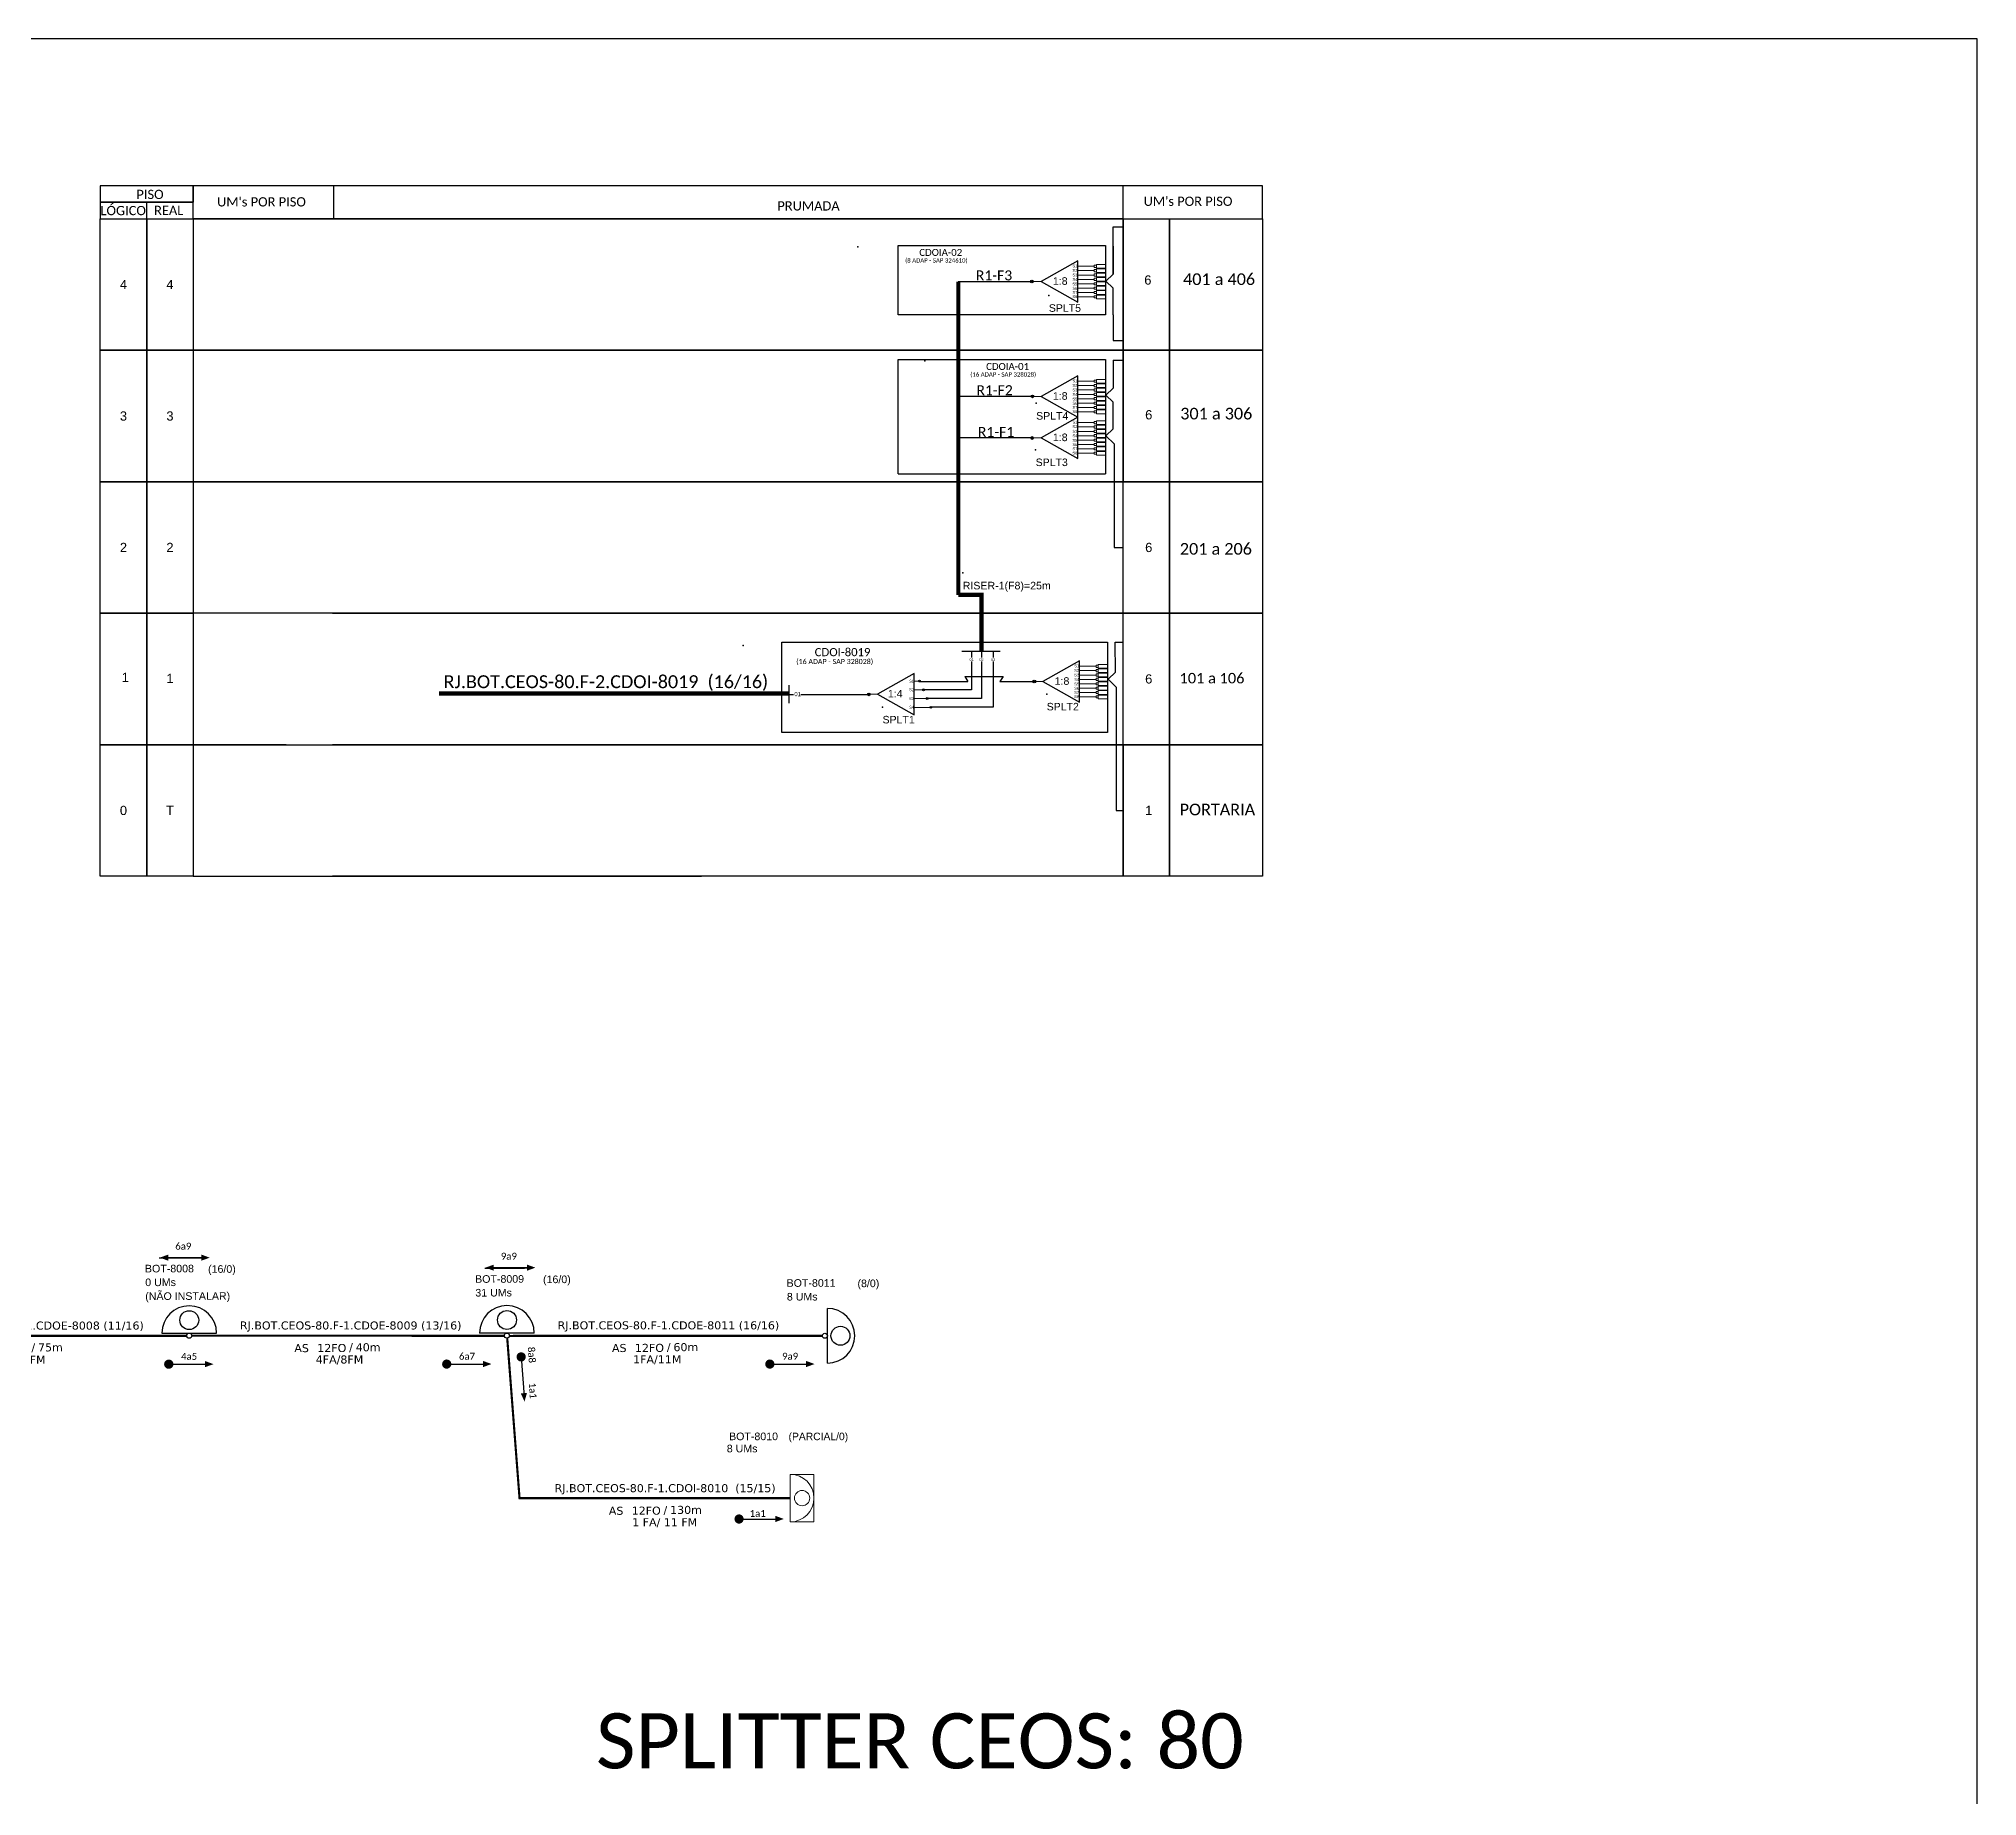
# Model space of a CAD drawing. Header units: metres. Extents: x -346 to 495, y 720 to 1314.
# Drawn here: x 161.4 to 495.2, y 1011.7 to 1314.2 of the extents above; entities that cross this region are included whole.
import ezdxf
from ezdxf.enums import TextEntityAlignment as Align

# ---------------------------------------------------------------- set-up
doc = ezdxf.new("R2010")
doc.units = ezdxf.units.M
for name, color, linetype, lineweight in [("20.0-LEGENDA DOS CDO'S", 1, 'Continuous', 0), ('20.1-CDO_INTERIOR', 1, 'Continuous', 0), ('20.2-CDO_POSTE', 1, 'Continuous', 5), ('40.1-ETIQUETAS', 1, 'Continuous', 20)]:
    doc.layers.add(name, color=color, linetype=linetype, lineweight=lineweight)
for name, color, linetype in [('CAP a instalar', 1, 'FENCELINE1'), ('CD a instalar', 1, 'Continuous'), ('SETA', 7, 'Continuous'), ('texto', 255, 'Continuous')]:
    doc.layers.add(name, color=color, linetype=linetype)
doc.styles.add('ARIAL', font='arial.ttf')
doc.styles.add('siredit', font='verdana.ttf')
doc.styles.get("Standard").update_dxf_attribs({"font": 'arial.ttf'})
doc.styles.add('WMF-Calibri0', font='calibri.ttf')
doc.linetypes.add('FENCELINE1', pattern='A,0.25,-0.1,[133,ltypeshp.shx,S=0.1,R=0,X=-0.1,Y=0],-0.1,1', length=1.45)

# ---------------------------------------------------------------- blocks, each defined once
blk = doc.blocks.new('CDOI NI')
at = {"layer": 'CAP a instalar', "color": 252, "linetype": 'Continuous'}
blk.add_lwpolyline([(34185.32, 58977.88), (34198.4, 58977.88)], dxfattribs=at)
for centre, radius in [((34191.86, 58980.99), 2.26), ((34191.86, 58977.28), 0.606)]:
    blk.add_circle(centre, radius, dxfattribs=at)
blk.add_arc((34191.86, 58977.88), 6.54, 360, 180, dxfattribs=at)
blk = doc.blocks.new('ETIQUETA_RS5F')
at = {"layer": '40.1-ETIQUETAS', "color": 0, "style": 'siredit'}
blk.add_text('/', height=1.5, dxfattribs=at).set_placement((1.58, -1.95), align=Align.MIDDLE_RIGHT)
for tag, p in [('ETIQUETA_R_PRIMARIA', (1.21, 4.1)), ('ETIQUETA_R_SECUNDARIA', (1.21, 2.1)), ('F_ATIVAS/F_MORTAS', (1.14, -4.24))]:
    blk.add_attdef(tag, text='', height=1.5, dxfattribs=at).set_placement(p, align=Align.MIDDLE_CENTER)
for tag, p in [('TIPO_CABO', (-6.58, -2.12)), ('CAP_CABO', (0.4, -2.09))]:
    blk.add_attdef(tag, text='', height=1.5, dxfattribs=at).set_placement(p, align=Align.MIDDLE_RIGHT)
blk.add_attdef('METROS', text='', height=1.5, dxfattribs=at).set_placement((2.14, -1.95), align=Align.MIDDLE_LEFT)
for tag, p in [('FUSÃO_1', (0.85, -8.39)), ('FUSÃO_2', (0.85, -10.6)), ('FUSÃO_3', (0.85, -12.93)), ('FUSÃO_4', (0.85, -15.14)), ('FUSÃO_5', (0.85, -17.16))]:
    blk.add_attdef(tag, text='', height=1.5, dxfattribs=at).set_placement(p, align=Align.CENTER)
blk = doc.blocks.new('CDOI_INT')
at = {"layer": '20.1-CDO_INTERIOR', "color": 0, "lineweight": 18}
blk.add_lwpolyline([(4.25, -4.25), (4.25, 4.25), (0, 4.25), (0, -4.25)], close=True, dxfattribs=at)
blk.add_circle((2.12, 0), 1.36, dxfattribs=at)
blk.add_arc((0, 0), 4.25, 270, 90, dxfattribs=at)
at = {"layer": "20.0-LEGENDA DOS CDO'S", "color": 0, "style": 'ARIAL'}
for tag, p in [('CDO_N', (-0.08, 10.38)), ('SPLITER_1', (21.18, 10.38)), ('SAP', (-0.08, 6.23)), ('SURVEY', (-0.08, 8.2)), ('SPLITER_2', (21.19, 8.68)), ('1:XX', (5.94, -2.22)), ('UMS', (5.94, -4.24))]:
    blk.add_attdef(tag, p, '', height=1.36, dxfattribs=at)
blk.add_attdef('FIBRAS_UTILIZADAS', text='', height=1.36, dxfattribs=at).set_placement((15.34, 10.38), align=Align.CENTER)
blk = doc.blocks.new('CDOE-TEXTO PADRÃO')
at = {"layer": "20.0-LEGENDA DOS CDO'S", "color": 0, "style": 'ARIAL'}
for tag, p in [('CDO_N', (0.49, 7.39)), ('CORDOALHA', (0.5, 4.33)), ('SAP', (0.51, 1.67)), ('SPLITER_1', (0.59, -0.91)), ('SPLITER_2', (0.6, -3.55)), ('(XX-XX_F)S', (0.54, -8.29)), ('(XX-XX_L)S', (0.55, -10.83)), ('UMS', (0.55, -13.15))]:
    blk.add_attdef(tag, p, '', height=1.7, rotation=0.118, dxfattribs=at)
blk.add_attdef('FIBRAS_UTILIZADAS', text='', height=1.7, rotation=0.118, dxfattribs=at).set_placement((19.77, 7.43), align=Align.CENTER)
blk = doc.blocks.new('SPLT_1-4_DIV_DIR')
h = blk.add_hatch(color=3)
h.dxf.hatch_style = 1
edge = h.paths.add_edge_path()
edge.add_arc((13.27, 3.47), 0.242, 0, 360)
h = blk.add_hatch(color=3)
h.dxf.hatch_style = 1
edge = h.paths.add_edge_path()
edge.add_arc((14.27, 1.17), 0.242, 0, 360)
h = blk.add_hatch(color=3)
h.dxf.hatch_style = 1
edge = h.paths.add_edge_path()
edge.add_arc((15.27, -1.14), 0.242, 0, 360)
h = blk.add_hatch(color=3)
h.dxf.hatch_style = 1
edge = h.paths.add_edge_path()
edge.add_arc((16.27, -3.45), 0.242, 0, 360)
at = {"color": 1}
blk.add_lwpolyline([(11.89, 5.45), (2.22, 0), (11.89, -5.45), (11.89, 5.45)], dxfattribs=at)
at = {"color": 1, "lineweight": 0}
blk.add_lwpolyline([(2.22, 0), (0, 0)], dxfattribs=at)
at = {"color": 7, "lineweight": 0}
for points in [[(13.27, 3.47), (11.89, 3.47)], [(11.89, 1.17), (14.27, 1.17)], [(11.89, -1.14), (15.27, -1.14)], [(11.89, -3.45), (16.27, -3.45)]]:
    blk.add_lwpolyline(points, dxfattribs=at)
at = {"color": 3}
for centre in [(13.27, 3.47), (14.27, 1.17), (15.27, -1.14), (16.27, -3.45)]:
    blk.add_circle(centre, 0.242, dxfattribs=at)
at = {"color": 1, "style": 'ARIAL'}
for s, height, p in [('1:4', 2, (4.91, -0.85)), ('S1', 0.75, (10.52, 3.07)), ('S2', 0.75, (10.52, 0.81)), ('S3', 0.75, (10.52, -1.54)), ('S4', 0.75, (10.52, -3.8))]:
    blk.add_text(s, height=height, dxfattribs=at).set_placement(p)
blk = doc.blocks.new('SPLITTER_')
blk.add_point((0, 0))
at = {"style": 'ARIAL', "flags": 4}
blk.add_attdef('SPLT', (0, -3.26), '', height=1.5, dxfattribs=at)
blk = doc.blocks.new('SPLT_1-8_SC-APC')
at = {"color": 1}
blk.add_lwpolyline([(-7.37, -2.1), (-17.04, -7.55), (-7.37, -13), (-7.37, -2.1)], dxfattribs=at)
at = {"color": 3, "lineweight": 0}
for points in [[(-2.99, -3.51), (-7.37, -3.51)], [(-7.37, -4.66), (-2.99, -4.66)], [(-2.41, -3.02), (-2.41, -4)], [(-2.41, -3.02), (0, -3.02)], [(-2.41, -4), (0, -4)], [(-2.41, -4.17), (-2.41, -5.16)], [(-2.41, -4.17), (0, -4.17)], [(-7.37, -5.82), (-2.99, -5.82)], [(-7.37, -6.97), (-2.99, -6.97)], [(-7.37, -8.12), (-2.99, -8.12)], [(-7.37, -9.28), (-2.99, -9.28)], [(-2.41, -5.16), (0, -5.16)], [(-2.41, -5.32), (-2.41, -6.31)], [(-2.41, -5.32), (0, -5.32)], [(-2.41, -6.31), (0, -6.31)], [(-2.41, -6.48), (-2.41, -7.46)], [(-2.41, -6.48), (0, -6.48)], [(-2.41, -7.46), (0, -7.46)], [(-2.41, -7.63), (-2.41, -8.62)], [(-2.41, -7.63), (0, -7.63)], [(-2.41, -8.62), (0, -8.62)], [(-2.41, -8.78), (-2.41, -9.77)], [(-2.41, -8.78), (0, -8.78)], [(-2.41, -9.77), (0, -9.77)], [(-2.41, -9.94), (-2.41, -10.92)], [(-2.41, -9.94), (0, -9.94)], [(-7.37, -10.43), (-2.99, -10.43)], [(-7.37, -11.58), (-2.99, -11.58)], [(-2.41, -10.92), (0, -10.92)], [(-2.41, -11.09), (-2.41, -12.08)], [(-2.41, -11.09), (0, -11.09)], [(-2.41, -12.08), (0, -12.08)]]:
    blk.add_lwpolyline(points, dxfattribs=at)
for points in [[(-2.99, -3.22), (-2.41, -3.22), (-2.41, -3.8), (-2.99, -3.8)], [(-2.99, -4.38), (-2.41, -4.38), (-2.41, -4.95), (-2.99, -4.95)], [(-2.99, -5.53), (-2.41, -5.53), (-2.41, -6.1), (-2.99, -6.1)], [(-2.99, -6.68), (-2.41, -6.68), (-2.41, -7.26), (-2.99, -7.26)], [(-2.99, -7.84), (-2.41, -7.84), (-2.41, -8.41), (-2.99, -8.41)], [(-2.99, -8.99), (-2.41, -8.99), (-2.41, -9.56), (-2.99, -9.56)], [(-2.99, -10.14), (-2.41, -10.14), (-2.41, -10.72), (-2.99, -10.72)], [(-2.99, -11.3), (-2.41, -11.3), (-2.41, -11.87), (-2.99, -11.87)]]:
    blk.add_lwpolyline(points, close=True, dxfattribs=at)
at = {"color": 1, "lineweight": 0}
blk.add_lwpolyline([(-17.04, -7.55), (-19.26, -7.55)], dxfattribs=at)
at = {"color": 1, "style": 'ARIAL'}
for s, height, p in [('S1', 0.75, (-8.74, -3.78)), ('S2', 0.75, (-8.74, -4.97)), ('1:8', 2, (-13.91, -8.4)), ('S3', 0.75, (-8.74, -6.18)), ('S4', 0.75, (-8.74, -7.36)), ('S5', 0.75, (-8.74, -8.57)), ('S6', 0.75, (-8.74, -9.69)), ('S7', 0.75, (-8.74, -10.78)), ('S8', 0.75, (-8.74, -11.9))]:
    blk.add_text(s, height=height, dxfattribs=at).set_placement(p)
blk = doc.blocks.new('A$C415C251F')
at = {"color": 3}
blk.add_point((0, 0), dxfattribs=at)
blk = doc.blocks.new('LEG_CDOIA8_C-SPLT_ESQ')
at = {"color": 3, "extrusion": (0, 0, -1), "xscale": -1, "zscale": -1}
blk.add_blockref('A$C415C251F', (0, 0), dxfattribs=at)
at = {"color": 1, "style": 'WMF-Calibri0', "flags": 4}
blk.add_attdef('MODELO', text='', height=1.5, dxfattribs=at).set_placement((22.54, -4.54), align=Align.CENTER)
blk.add_attdef('CDO', (21.44, -2.61), '', height=2, dxfattribs=at)
at = {"style": 'ARIAL', "flags": 4}
blk.add_attdef('SPLITAGEM', text='', height=1.5, dxfattribs=at).set_placement((18.61, -12.59), align=Align.CENTER)

msp = doc.modelspace()

# ---------------------------------------------------------------- hatches: boundary and pattern name
h = msp.add_hatch(color=3)
h.dxf.hatch_style = 1
h.paths.add_polyline_path([(332.6, 1272.44, 1), (332.14, 1272.44, 1)])
h = msp.add_hatch(color=3)
h.dxf.hatch_style = 1
h.paths.add_polyline_path([(332.71, 1252.67, 1), (332.24, 1252.67, 1)])
h = msp.add_hatch(color=3)
h.dxf.hatch_style = 1
edge = h.paths.add_edge_path()
edge.add_arc((332.43, 1245.5), 0.233, 0, 360)
h = msp.add_hatch(color=3)
h.dxf.hatch_style = 1
edge = h.paths.add_edge_path()
edge.add_arc((332.81, 1203.58), 0.233, 0, 360)
h = msp.add_hatch(color=3)
h.dxf.hatch_style = 1
edge = h.paths.add_edge_path()
edge.add_arc((332.81, 1203.58), 0.186, 0, 360)
h = msp.add_hatch(color=3)
h.dxf.hatch_style = 1
edge = h.paths.add_edge_path()
edge.add_arc((304.33, 1201.37), 0.233, 0, 360)
h = msp.add_hatch(color=3)
h.dxf.hatch_style = 1
edge = h.paths.add_edge_path()
edge.add_arc((304.33, 1201.37), 0.186, 0, 360)

# ---------------------------------------------------------------- linework, layer by layer
for p, q in [((171.96, 1215.34), (179.96, 1215.34)), ((171.96, 1192.71), (171.96, 1215.34)), ((179.96, 1215.34), (179.96, 1192.71)), ((179.96, 1215.34), (187.96, 1215.34)), ((179.96, 1192.71), (179.96, 1215.34)), ((187.96, 1215.34), (187.96, 1192.71)), ((203.96, 1215.34), (187.96, 1215.34)), ((187.96, 1215.34), (187.96, 1192.71)), ((171.96, 1192.71), (179.96, 1192.71)), ((171.96, 1170.08), (171.96, 1192.71)), ((179.96, 1192.71), (171.96, 1192.71)), ((179.96, 1192.71), (179.96, 1170.08)), ((179.96, 1192.71), (187.96, 1192.71)), ((179.96, 1170.08), (179.96, 1192.71)), ((187.96, 1192.71), (179.96, 1192.71)), ((187.96, 1192.71), (187.96, 1170.08)), ((203.96, 1192.71), (187.96, 1192.71)), ((187.96, 1192.71), (187.96, 1170.08)), ((187.96, 1192.71), (203.96, 1192.71)), ((179.96, 1170.08), (171.96, 1170.08)), ((187.96, 1170.08), (179.96, 1170.08)), ((187.96, 1170.08), (275.51, 1170.08))]:
    msp.add_line(p, q)
at = {"color": 3}
for p, q in [((290.55, 1201.37), (291.35, 1201.37)), ((292.61, 1201.37), (304.1, 1201.37)), ((302.81, 1201.37), (304.52, 1201.37))]:
    msp.add_line(p, q, dxfattribs=at)
at = {"color": 7}
for p, q in [((297.18, 1086.25), (297.18, 1095.67)), ((246.71, 1091.43), (237.29, 1091.43))]:
    msp.add_line(p, q, dxfattribs=at)
msp.add_lwpolyline([(-345.82, 720.23), (495.18, 720.23), (495.18, 1314.23), (-345.82, 1314.23)], close=True, dxfattribs=at)
at = {"color": 0}
for points in [[(171.96, 1286.08), (187.96, 1286.08), (187.96, 1288.92), (171.96, 1288.92)], [(171.96, 1283.24), (187.96, 1283.24), (187.96, 1286.08), (171.96, 1286.08)]]:
    msp.add_lwpolyline(points, close=True, dxfattribs=at)
for points in [[(348.1, 1288.92), (187.96, 1288.92), (187.96, 1288.92), (187.96, 1286.08)], [(212.19, 1283.24), (212.19, 1288.92)], [(348.1, 1283.24), (348.1, 1288.92)], [(348.1, 1283.24), (372.1, 1283.24), (372.1, 1288.92), (348.1, 1288.92)], [(179.96, 1283.24), (179.96, 1286.08)], [(187.96, 1283.24), (348.1, 1283.24)], [(348.1, 1283.24), (187.96, 1283.24)], [(187.96, 1283.24), (348.1, 1283.24)], [(187.96, 1283.24), (348.1, 1283.24)], [(187.96, 1283.24), (348.1, 1283.24)], [(187.96, 1283.24), (348.1, 1283.24)], [(187.96, 1283.24), (348.1, 1283.24)], [(187.96, 1283.24), (348.1, 1283.24)], [(187.96, 1283.24), (348.1, 1283.24)], [(187.96, 1283.24), (348.1, 1283.24)], [(348.1, 1283.24), (348.1, 1260.61)], [(187.96, 1260.61), (348.1, 1260.61)], [(348.1, 1260.61), (187.96, 1260.61)], [(348.1, 1260.61), (348.1, 1237.97)], [(187.96, 1237.97), (348.1, 1237.97)], [(348.1, 1237.97), (187.96, 1237.97)], [(211.95, 1215.34), (203.96, 1215.34)], [(211.95, 1215.34), (348.1, 1215.34)], [(348.1, 1215.34), (211.95, 1215.34)], [(203.96, 1192.71), (211.95, 1192.71)], [(211.95, 1192.71), (348.1, 1192.71)], [(348.1, 1192.71), (211.95, 1192.71)], [(348.1, 1192.71), (348.1, 1170.08)], [(348.1, 1170.08), (211.95, 1170.08)]]:
    msp.add_lwpolyline(points)
for points in [[(171.96, 1283.24), (179.96, 1283.24), (179.96, 1260.61), (171.96, 1260.61)], [(179.96, 1283.24), (187.96, 1283.24), (187.96, 1260.61), (179.96, 1260.61)], [(348.1, 1283.24), (356.1, 1283.24), (356.1, 1260.61), (348.1, 1260.61)], [(356.1, 1283.24), (372.1, 1283.24), (372.1, 1260.61), (356.1, 1260.61)], [(171.96, 1260.61), (179.96, 1260.61), (179.96, 1237.97), (171.96, 1237.97)], [(179.96, 1260.61), (187.96, 1260.61), (187.96, 1237.97), (179.96, 1237.97)], [(348.1, 1260.61), (356.1, 1260.61), (356.1, 1237.97), (348.1, 1237.97)], [(356.1, 1260.61), (372.1, 1260.61), (372.1, 1237.97), (356.1, 1237.97)], [(171.96, 1237.97), (179.96, 1237.97), (179.96, 1215.34), (171.96, 1215.34)], [(179.96, 1237.97), (187.96, 1237.97), (187.96, 1215.34), (179.96, 1215.34)], [(348.1, 1237.97), (356.1, 1237.97), (356.1, 1215.34), (348.1, 1215.34)], [(356.1, 1237.97), (372.1, 1237.97), (372.1, 1215.34), (356.1, 1215.34)], [(348.1, 1215.34), (356.1, 1215.34), (356.1, 1192.71), (348.1, 1192.71)], [(356.1, 1215.34), (372.1, 1215.34), (372.1, 1192.71), (356.1, 1192.71)], [(348.1, 1192.71), (356.1, 1192.71), (356.1, 1170.08), (348.1, 1170.08)], [(356.1, 1192.71), (372.1, 1192.71), (372.1, 1170.08), (356.1, 1170.08)]]:
    msp.add_lwpolyline(points, close=True)
at = {"color": 3}
for points in [[(346.38, 1273.72), (346.38, 1281.85), (348.1, 1281.85)], [(346.38, 1278.54), (346.38, 1273.72), (345.13, 1272.51), (346.38, 1271.31)], [(346.38, 1266.71), (346.38, 1271.31)], [(346.38, 1269.34), (346.38, 1271.31)], [(346.38, 1266.71), (346.38, 1262.29), (348.1, 1262.29)], [(346.38, 1258.91), (346.38, 1254.09), (345.13, 1252.88), (346.38, 1251.68)], [(346.38, 1258.91), (348.1, 1258.91)], [(346.38, 1247.08), (346.38, 1251.68)], [(346.38, 1249.71), (346.38, 1251.68)], [(346.38, 1247.08), (345.13, 1245.87), (346.53, 1244.52)], [(346.53, 1244.52), (346.53, 1226.66), (348.1, 1226.66)], [(346.76, 1205.18), (346.73, 1210.34), (348.07, 1210.34)], [(346.76, 1205.18), (345.51, 1203.97), (346.92, 1202.62)], [(346.92, 1202.62), (346.92, 1181.39), (348.1, 1181.39)]]:
    msp.add_lwpolyline(points, dxfattribs=at)
at = {"color": 1}
for points in [[(309.38, 1266.71), (309.38, 1278.62), (345.09, 1278.62)], [(345.09, 1278.62), (345.09, 1266.71)], [(345.09, 1266.71), (309.38, 1266.71)], [(309.38, 1239.35), (309.38, 1259), (345.09, 1259)], [(345.09, 1259), (345.09, 1239.35)], [(309.38, 1239.35), (345.09, 1239.35)], [(290.55, 1202.97), (290.55, 1199.83)]]:
    msp.add_lwpolyline(points, dxfattribs=at)
at = {"color": 5, "const_width": 0.726}
for points in [[(319.72, 1272.41), (319.72, 1218.5)], [(323.73, 1208.8), (323.73, 1218.5), (319.72, 1218.5)]]:
    msp.add_lwpolyline(points, dxfattribs=at)
at = {"color": 5}
for points in [[(332.4, 1272.41), (319.72, 1272.41)], [(332.5, 1252.64), (319.82, 1252.64)], [(327.99, 1245.52), (319.82, 1245.52)], [(332.5, 1245.52), (324.34, 1245.52)], [(320.35, 1208.8), (326.91, 1208.8)], [(322, 1208.8), (322, 1207.7)], [(323.73, 1208.8), (323.73, 1207.71)], [(325.72, 1208.8), (325.72, 1207.71)], [(322, 1207), (322, 1202.15), (313.7, 1202.15)], [(323.73, 1207.01), (323.73, 1200.64), (314.21, 1200.64)], [(325.72, 1207.01), (325.72, 1199.14), (315, 1199.14)]]:
    msp.add_lwpolyline(points, dxfattribs=at)
at = {"color": 1}
msp.add_lwpolyline([(289.34, 1210.33), (345.39, 1210.33), (345.39, 1194.78), (289.34, 1194.78)], close=True, dxfattribs=at)
at = {"color": 1, "const_width": 0.726}
msp.add_lwpolyline([(230.32, 1201.5), (290.55, 1201.5)], dxfattribs=at)
at = {"color": 7}
for points in [[(312.91, 1203.58), (321.38, 1203.58)], [(320.84, 1204.45), (321.38, 1203.58)], [(320.84, 1204.45), (327.47, 1204.45), (326.85, 1203.58)], [(326.85, 1203.58), (332.81, 1203.58)]]:
    msp.add_lwpolyline(points, dxfattribs=at)
at = {"color": 7, "const_width": 0.792}
msp.add_lwpolyline([(183.36, 1086.06, 1), (184.16, 1086.06, 1)], format="xyb", close=True, dxfattribs=at)
for points, const_width in [([(231.23, 1086.08, 1), (232.02, 1086.08, 1)], 0.792), ([(244.41, 1087.71, 1), (244.47, 1086.92, 1)], 0.792), ([(286.87, 1086.08, 1), (287.66, 1086.08, 1)], 0.792), ([(281.57, 1059.41, 1), (282.36, 1059.41, 1)], 0.791)]:
    msp.add_lwpolyline(points, format="xyb", close=True, dxfattribs=dict(const_width=const_width))
at = {"color": 3}
for centre, radius in [((332.37, 1272.44), 0.233), ((332.47, 1252.67), 0.233), ((332.43, 1245.5), 0.233), ((332.81, 1203.58), 0.233), ((332.81, 1203.58), 0.186), ((304.33, 1201.37), 0.233), ((304.33, 1201.37), 0.186)]:
    msp.add_circle(centre, radius, dxfattribs=at)
at = {"color": 7}
for centre, radius in [((242, 1093.67), 1.63), ((299.42, 1090.96), 1.63), ((242, 1090.99), 0.436), ((296.75, 1090.95), 0.436)]:
    msp.add_circle(centre, radius, dxfattribs=at)
for centre, start, end in [((242, 1091.43), 0, 180), ((297.18, 1090.96), 270, 90)]:
    msp.add_arc(centre, 4.71, start, end, dxfattribs=at)
at = {"layer": 'CAP a instalar', "color": 7, "linetype": 'FENCELINE1', "ltscale": 5, "const_width": 0.37}
for points in [[(133.02, 1090.95), (186.86, 1090.94)], [(187.73, 1090.97), (241.57, 1090.95)], [(242.44, 1090.93), (296.27, 1090.95)]]:
    msp.add_lwpolyline(points, dxfattribs=at)
at = {"layer": 'CD a instalar', "color": 8, "linetype": 'FENCELINE1', "ltscale": 5, "const_width": 0.37}
msp.add_lwpolyline([(290.78, 1063.01), (244.16, 1063.01), (242.04, 1090.56)], dxfattribs=at)
at = {"layer": 'SETA', "color": 7}
for points in [[(182.12, 1104.35), (188.93, 1104.35)], [(183.11, 1104.39), (189.92, 1104.39)], [(189.92, 1104.39), (183.11, 1104.39)], [(183.76, 1086.06), (190.57, 1086.06)]]:
    msp.add_lwpolyline(points, dxfattribs=at)
at = {"layer": 'SETA'}
for points in [[(238.2, 1102.62), (245.01, 1102.62)], [(239.19, 1102.67), (246, 1102.67)], [(246, 1102.67), (239.19, 1102.67)], [(231.62, 1086.08), (238.43, 1086.08)], [(244.44, 1087.31), (244.94, 1080.52)], [(287.26, 1086.08), (294.07, 1086.08)], [(281.97, 1059.41), (288.76, 1059.41)]]:
    msp.add_lwpolyline(points, dxfattribs=at)
at = {"layer": 'SETA', "color": 7}
for points in [[(183.66, 1104.93), (182.21, 1104.4), (183.66, 1103.88)], [(189.37, 1104.93), (190.82, 1104.4), (189.37, 1103.88)], [(190.02, 1086.6), (191.47, 1086.07), (190.02, 1085.55)]]:
    msp.add_solid(points, dxfattribs=at)
at = {"layer": 'SETA'}
for points in [[(239.73, 1103.2), (238.28, 1102.68), (239.73, 1102.15)], [(245.45, 1103.2), (246.9, 1102.68), (245.45, 1102.15)], [(237.89, 1086.62), (239.34, 1086.09), (237.89, 1085.56)], [(293.52, 1086.62), (294.97, 1086.09), (293.52, 1085.56)], [(245.44, 1081.11), (245.02, 1079.62), (244.38, 1081.03)], [(288.22, 1059.95), (289.67, 1059.42), (288.22, 1058.89)]]:
    msp.add_solid(points, dxfattribs=at)

# ---------------------------------------------------------------- block references
at = {"color": 3}
ref = msp.add_blockref('LEG_CDOIA8_C-SPLT_ESQ', (302.44, 1278.41), dxfattribs=dict(at, xscale=0.5985630493970313, yscale=0.5985630493970313, zscale=0.5985630493970313))
ref.add_attrib('CDO', 'CDOIA-02', (313, 1276.85), dxfattribs={"color": 1, "height": 1.197, "style": 'WMF-Calibri0'})
ref.add_attrib('MODELO', '(8 ADAP - SAP 324610)', dxfattribs={"color": 1, "height": 0.7482, "style": 'WMF-Calibri0'}).set_placement((315.94, 1275.7), align=Align.CENTER)
at = {"color": 3, "xscale": 0.6531839999997574, "yscale": 0.6531839999997574, "zscale": 0.6531839999997574}
for p in [(345.09, 1277.36), (345.09, 1257.57), (345.09, 1250.45), (345.39, 1208.5)]:
    msp.add_blockref('SPLT_1-8_SC-APC', p, dxfattribs=at)
ref = msp.add_blockref('SPLITTER_', (335.31, 1270.04), dxfattribs=dict(xscale=0.8640000000001964, yscale=0.8640000000001964, zscale=0.8640000000001964))
ref.add_attrib('SPLT', 'SPLT5', (335.31, 1267.23), dxfattribs={"height": 1.296, "style": 'ARIAL'})
at = {"color": 3}
ref = msp.add_blockref('LEG_CDOIA8_C-SPLT_ESQ', (313.96, 1258.78), dxfattribs=dict(at, xscale=0.5985630493970313, yscale=0.5985630493970313, zscale=0.5985630493970313))
ref.add_attrib('CDO', 'CDOIA-01', (324.51, 1257.22), dxfattribs={"color": 1, "height": 1.197, "style": 'WMF-Calibri0'})
ref.add_attrib('MODELO', '(16 ADAP - SAP 328028)', dxfattribs={"color": 1, "height": 0.7482, "style": 'WMF-Calibri0'}).set_placement((327.45, 1256.07), align=Align.CENTER)
ref = msp.add_blockref('SPLITTER_', (333.13, 1251.49), dxfattribs=dict(xscale=0.8640000000001964, yscale=0.8640000000001964, zscale=0.8640000000001964))
ref.add_attrib('SPLT', 'SPLT4', (333.13, 1248.67), dxfattribs={"height": 1.296, "style": 'ARIAL'})
ref = msp.add_blockref('SPLITTER_', (333.04, 1243.49), dxfattribs=dict(xscale=0.8640000000001964, yscale=0.8640000000001964, zscale=0.8640000000001964))
ref.add_attrib('SPLT', 'SPLT3', (333.04, 1240.67), dxfattribs={"height": 1.296, "style": 'ARIAL'})
at = {"color": 5}
ref = msp.add_blockref('SPLITTER_', (320.48, 1222.28), dxfattribs=dict(at, xscale=0.870912000000198, yscale=0.870912000000198, zscale=0.870912000000198))
ref.add_attrib('SPLT', 'RISER-1(F8)=25m', (320.48, 1219.44), dxfattribs={"color": 5, "height": 1.3064, "style": 'ARIAL'})
at = {"color": 1}
ref = msp.add_blockref('LEG_CDOIA8_C-SPLT_ESQ', (282.65, 1209.77), dxfattribs=dict(at, xscale=0.6998400000001591, yscale=0.6998400000001591, zscale=0.6998400000001591))
ref.add_attrib('CDO', 'CDOI-8019', (294.99, 1207.94), dxfattribs={"color": 1, "height": 1.4, "style": 'WMF-Calibri0'})
ref.add_attrib('MODELO', '(16 ADAP - SAP 328028)', dxfattribs={"color": 1, "height": 0.8748, "style": 'WMF-Calibri0'}).set_placement((298.43, 1206.59), align=Align.CENTER)
at = {"xscale": 0.6531839999996975, "yscale": 0.6531839999996975, "zscale": 0.6531839999996975}
msp.add_blockref('SPLT_1-4_DIV_DIR', (304.38, 1201.39), dxfattribs=at)
ref = msp.add_blockref('SPLITTER_', (306.68, 1199.19), dxfattribs=dict(xscale=0.8640000000001964, yscale=0.8640000000001964, zscale=0.8640000000001964))
ref.add_attrib('SPLT', 'SPLT1', (306.68, 1196.37), dxfattribs={"height": 1.296, "style": 'ARIAL'})
ref = msp.add_blockref('SPLITTER_', (334.94, 1201.43), dxfattribs=dict(xscale=0.8640000000001964, yscale=0.8640000000001964, zscale=0.8640000000001964))
ref.add_attrib('SPLT', 'SPLT2', (334.94, 1198.61), dxfattribs={"height": 1.296, "style": 'ARIAL'})
at = {"layer": '20.2-CDO_POSTE', "color": 7}
ref = msp.add_blockref('CDOE-TEXTO PADRÃO', (185.28, 1093.09), dxfattribs=dict(at, xscale=0.7698240022659303, yscale=0.7698240022659303, zscale=0.7698240022659303))
ref.add_attrib('CDO_N', 'BOT-8008', (179.66, 1101.86), dxfattribs={"layer": "20.0-LEGENDA DOS CDO'S", "color": 0, "height": 1.309, "rotation": 0.118, "style": 'ARIAL'})
ref.add_attrib('CORDOALHA', '0 UMs', (179.71, 1099.5), dxfattribs={"layer": '20.1-CDO_INTERIOR', "color": 0, "height": 1.309, "rotation": 0.118, "style": 'ARIAL'})
ref.add_attrib('SAP', '(NÃO INSTALAR)', (179.71, 1097.12), dxfattribs={"layer": "20.0-LEGENDA DOS CDO'S", "color": 0, "height": 1.3086, "rotation": 0.118, "style": 'ARIAL'})
ref.add_attrib('FIBRAS_UTILIZADAS', '       (16/0)', dxfattribs={"layer": "20.0-LEGENDA DOS CDO'S", "color": 0, "height": 1.3086, "rotation": 0.118, "style": 'ARIAL'}).set_placement((191.14, 1101.79), align=Align.CENTER)
ref = msp.add_blockref('CDOE-TEXTO PADRÃO', (242.12, 1091.3), dxfattribs=dict(at, xscale=0.7698240022659303, yscale=0.7698240022659303, zscale=0.7698240022659303))
ref.add_attrib('CDO_N', 'BOT-8009', (236.51, 1100.07), dxfattribs={"layer": "20.0-LEGENDA DOS CDO'S", "color": 0, "height": 1.309, "rotation": 0.118, "style": 'ARIAL'})
ref.add_attrib('CORDOALHA', '31 UMs', (236.55, 1097.71), dxfattribs={"layer": '20.1-CDO_INTERIOR', "color": 0, "height": 1.309, "rotation": 0.118, "style": 'ARIAL'})
ref.add_attrib('FIBRAS_UTILIZADAS', '       (16/0)', dxfattribs={"layer": "20.0-LEGENDA DOS CDO'S", "color": 0, "height": 1.3086, "rotation": 0.118, "style": 'ARIAL'}).set_placement((248.82, 1100.01), align=Align.CENTER)
ref = msp.add_blockref('CDOE-TEXTO PADRÃO', (295.77, 1090.62), dxfattribs=dict(at, xscale=0.7698240022659303, yscale=0.7698240022659303, zscale=0.7698240022659303))
ref.add_attrib('CDO_N', 'BOT-8011', (290.15, 1099.38), dxfattribs={"layer": "20.0-LEGENDA DOS CDO'S", "color": 0, "height": 1.309, "rotation": 0.118, "style": 'ARIAL'})
ref.add_attrib('CORDOALHA', '8 UMs', (290.2, 1097.02), dxfattribs={"layer": '20.1-CDO_INTERIOR', "color": 0, "height": 1.309, "rotation": 0.118, "style": 'ARIAL'})
ref.add_attrib('FIBRAS_UTILIZADAS', '       (8/0)', dxfattribs={"layer": "20.0-LEGENDA DOS CDO'S", "color": 0, "height": 1.3086, "rotation": 0.118, "style": 'ARIAL'}).set_placement((302.46, 1099.32), align=Align.CENTER)
at = {"layer": '40.1-ETIQUETAS', "color": 7}
ref = msp.add_blockref('ETIQUETA_RS5F', (159.29, 1090.77), dxfattribs=dict(at, xscale=0.9237887881190985, yscale=0.9237887881190985, zscale=0.9237887881190985))
ref.add_attrib('ETIQUETA_R_SECUNDARIA', 'RJ.BOT.CEOS-80.F-1.CDOE-8008 (11/16)', dxfattribs={"color": 0, "height": 1.3857, "style": 'siredit'}).set_placement((160.38, 1092.71), align=Align.MIDDLE_CENTER)
ref.add_attrib('TIPO_CABO', 'AS', dxfattribs={"color": 0, "height": 1.386, "style": 'siredit'}).set_placement((153.18, 1088.81), align=Align.MIDDLE_RIGHT)
ref.add_attrib('CAP_CABO', '12FO', dxfattribs={"color": 0, "height": 1.386, "style": 'siredit'}).set_placement((159.63, 1088.83), align=Align.MIDDLE_RIGHT)
ref.add_attrib('METROS', '75m', dxfattribs={"color": 0, "height": 1.386, "style": 'siredit'}).set_placement((161.24, 1088.96), align=Align.MIDDLE_LEFT)
ref.add_attrib('F_ATIVAS/F_MORTAS', '6FA/6FM', dxfattribs={"color": 0, "height": 1.386, "style": 'siredit'}).set_placement((158.45, 1086.85), align=Align.MIDDLE_CENTER)
ref = msp.add_blockref('ETIQUETA_RS5F', (214, 1090.79), dxfattribs=dict(at, xscale=0.9237887881190985, yscale=0.9237887881190985, zscale=0.9237887881190985))
ref.add_attrib('ETIQUETA_R_SECUNDARIA', 'RJ.BOT.CEOS-80.F-1.CDOE-8009 (13/16)', dxfattribs={"color": 0, "height": 1.3857, "style": 'siredit'}).set_placement((215.09, 1092.73), align=Align.MIDDLE_CENTER)
ref.add_attrib('TIPO_CABO', 'AS', dxfattribs={"color": 0, "height": 1.386, "style": 'siredit'}).set_placement((207.89, 1088.83), align=Align.MIDDLE_RIGHT)
ref.add_attrib('CAP_CABO', '12FO', dxfattribs={"color": 0, "height": 1.386, "style": 'siredit'}).set_placement((214.34, 1088.85), align=Align.MIDDLE_RIGHT)
ref.add_attrib('METROS', '40m', dxfattribs={"color": 0, "height": 1.386, "style": 'siredit'}).set_placement((215.95, 1088.98), align=Align.MIDDLE_LEFT)
ref.add_attrib('F_ATIVAS/F_MORTAS', '4FA/8FM', dxfattribs={"color": 0, "height": 1.386, "style": 'siredit'}).set_placement((213.16, 1086.87), align=Align.MIDDLE_CENTER)
ref = msp.add_blockref('ETIQUETA_RS5F', (268.71, 1090.81), dxfattribs=dict(at, xscale=0.9237887881190985, yscale=0.9237887881190985, zscale=0.9237887881190985))
ref.add_attrib('ETIQUETA_R_SECUNDARIA', 'RJ.BOT.CEOS-80.F-1.CDOE-8011 (16/16)', dxfattribs={"color": 0, "height": 1.3857, "style": 'siredit'}).set_placement((269.8, 1092.75), align=Align.MIDDLE_CENTER)
ref.add_attrib('TIPO_CABO', 'AS', dxfattribs={"color": 0, "height": 1.386, "style": 'siredit'}).set_placement((262.59, 1088.85), align=Align.MIDDLE_RIGHT)
ref.add_attrib('CAP_CABO', '12FO', dxfattribs={"color": 0, "height": 1.386, "style": 'siredit'}).set_placement((269.04, 1088.87), align=Align.MIDDLE_RIGHT)
ref.add_attrib('METROS', '60m', dxfattribs={"color": 0, "height": 1.386, "style": 'siredit'}).set_placement((270.66, 1089), align=Align.MIDDLE_LEFT)
ref.add_attrib('F_ATIVAS/F_MORTAS', '1FA/11M', dxfattribs={"color": 0, "height": 1.386, "style": 'siredit'}).set_placement((267.87, 1086.89), align=Align.MIDDLE_CENTER)
at = {"layer": 'CAP a instalar', "color": 7, "linetype": 'FENCELINE1', "xscale": 0.7200000000000002, "yscale": 0.7200000000000002, "zscale": 0.7200000000000002}
msp.add_blockref('CDOI NI', (-24430.85, -41372.67), dxfattribs=at)
at = {"layer": 'CD a instalar', "color": 8, "linetype": 'FENCELINE1', "ltscale": 5}
ref = msp.add_blockref('CDOI_INT', (290.78, 1063.01), dxfattribs=dict(at, xscale=0.9610057276122167, yscale=0.9610057276122167, zscale=0.9610057276122167))
ref.add_attrib('CDO_N', 'BOT-8010    ', dxfattribs={"layer": "20.0-LEGENDA DOS CDO'S", "color": 0, "height": 1.3072, "style": 'ARIAL'}).set_placement((290.7, 1072.98), align=Align.RIGHT)
ref.add_attrib('FIBRAS_UTILIZADAS', '        (PARCIAL/0)', dxfattribs={"layer": "20.0-LEGENDA DOS CDO'S", "color": 0, "height": 1.2891, "style": 'ARIAL', "width": 0.986168}).set_placement((300.75, 1072.98), align=Align.RIGHT)
ref.add_attrib('SURVEY', '               8 UMs           ', dxfattribs={"layer": "20.0-LEGENDA DOS CDO'S", "color": 0, "height": 1.3072, "style": 'ARIAL'}).set_placement((290.71, 1070.89), align=Align.RIGHT)
at = {"layer": 'CD a instalar', "color": 252, "linetype": 'FENCELINE1', "ltscale": 5}
ref = msp.add_blockref('ETIQUETA_RS5F', (268.14, 1062.78), dxfattribs=dict(at, xscale=0.922249527002903, yscale=0.922249527002903, zscale=0.922249527002903))
ref.add_attrib('ETIQUETA_R_SECUNDARIA', 'RJ.BOT.CEOS-80.F-1.CDOI-8010  (15/15)', dxfattribs={"layer": '40.1-ETIQUETAS', "color": 0, "height": 1.3834, "style": 'siredit'}).set_placement((269.23, 1064.72), align=Align.MIDDLE_CENTER)
ref.add_attrib('TIPO_CABO', 'AS', dxfattribs={"layer": '40.1-ETIQUETAS', "color": 0, "height": 1.383, "style": 'siredit'}).set_placement((262.04, 1060.83), align=Align.MIDDLE_RIGHT)
ref.add_attrib('CAP_CABO', '12FO', dxfattribs={"layer": '40.1-ETIQUETAS', "color": 0, "height": 1.383, "style": 'siredit'}).set_placement((268.48, 1060.85), align=Align.MIDDLE_RIGHT)
ref.add_attrib('METROS', '130m', dxfattribs={"layer": '40.1-ETIQUETAS', "color": 0, "height": 1.383, "style": 'siredit'}).set_placement((270.09, 1060.98), align=Align.MIDDLE_LEFT)
ref.add_attrib('F_ATIVAS/F_MORTAS', '1 FA/ 11 FM', dxfattribs={"layer": '40.1-ETIQUETAS', "color": 0, "height": 1.3834, "style": 'siredit'}).set_placement((269.16, 1058.86), align=Align.MIDDLE_CENTER)

# ---------------------------------------------------------------- texts
at = {"color": 0, "style": 'WMF-Calibri0'}
for s, height, p in [('  LÓGICO', 1.59, (170.87, 1283.86)), ('     PISO', 1.59, (175.39, 1286.64)), ('    REAL', 1.59, (178.99, 1283.89)), ("UM's POR PISO", 1.5898, (192.08, 1285.36)), ('PRUMADA', 1.59, (288.56, 1284.66)), ("UM's POR PISO", 1.5898, (351.63, 1285.46))]:
    msp.add_text(s, height=height, dxfattribs=at).set_placement(p)
at = {"color": 5, "style": 'WMF-Calibri0'}
for s, p in [('R1-F3', (322.74, 1272.63)), ('R1-F2', (322.84, 1252.86)), ('R1-F1', (323.09, 1245.68))]:
    msp.add_text(s, height=1.728, dxfattribs=at).set_placement(p)
at = {"style": 'WMF-Calibri0'}
for s, height, p in [('401 a 406', 2.004, (358.42, 1271.84)), ('301 a 306', 2.004, (357.94, 1248.7)), ('201 a 206', 2.004, (357.87, 1225.42)), ('101 a 106', 1.804, (357.82, 1203.26)), ('PORTARIA', 2.004, (357.84, 1180.55))]:
    msp.add_text(s, height=height, dxfattribs=at).set_placement(p)
at = {"style": 'ARIAL'}
for s, height, p in [('01', 0.462, (322.01, 1207.35)), ('02', 0.462, (323.7, 1207.36)), ('03', 0.462, (325.73, 1207.36)), ('01', 0.726, (292.05, 1201.42))]:
    msp.add_text(s, height=height, dxfattribs=at).set_placement(p, align=Align.MIDDLE_CENTER)
at = {"color": 1, "style": 'WMF-Calibri0'}
msp.add_text('RJ.BOT.CEOS-80.F-2.CDOI-8019  (16/16)', height=2.2178, dxfattribs=at).set_placement((259.03, 1203.55, 4.62), align=Align.MIDDLE_CENTER)
at = {"insert": (285.17, 1060.37), "char_height": 1.186, "width": 20.0507, "attachment_point": 5}
msp.add_mtext('{\\fCalibri|b0|i0|c0|p34;\\C7;1a1}', dxfattribs=at)
at = {"style": 'ARIAL', "flags": 12}
for tag, text, p in [('4', 'XX', (175.96, 1271.92)), ('4', 'XX', (183.96, 1271.92)), ('6', 'XX', (352.36, 1272.7)), ('3', 'XX', (175.96, 1249.29)), ('3', 'XX', (183.96, 1249.29)), ('6', 'XX', (352.51, 1249.5)), ('2', 'XX', (175.96, 1226.66)), ('2', 'XX', (183.96, 1226.66)), ('6', 'XX', (352.51, 1226.66)), ('1', 'XX', (176.28, 1204.31)), ('1', 'XX', (183.96, 1204.11)), ('6', '3', (352.51, 1204.03)), ('0', 'XX', (175.96, 1181.39)), ('T', 'XX', (183.96, 1181.39)), ('1', 'XX', (352.51, 1181.39))]:
    msp.add_attdef(tag, text=text, height=1.59, dxfattribs=at).set_placement(p, align=Align.MIDDLE_CENTER)
at = {"layer": 'texto', "color": 7, "char_height": 1.188, "width": 20.0842, "attachment_point": 5}
for s, insert in [('{\\fCalibri|b0|i0|c0|p34;\\C7;6a9}', (186.26, 1106.37)), ('{\\fCalibri|b0|i0|c0|p34;\\C7;4a5}', (187.26, 1087.4))]:
    msp.add_mtext(s, dxfattribs=dict(at, insert=insert))
at = {"layer": 'texto', "attachment_point": 5}
for s, insert, char_height, width in [('{\\fCalibri|b0|i0|c0|p34;\\C7;9a9}', (242.33, 1104.64), 1.188, 20.0842), ('{\\fCalibri|b0|i0|c0|p34;\\C7;6a7}', (235.12, 1087.42), 1.188, 20.0842), ('{\\fCalibri|b0|i0|c0|p34;\\C7;9a9}', (290.76, 1087.42), 1.188, 20.0842), ('{\\fCalibri|b0|i0|c0|p34;\\C7;SPLITTER CEOS: 80}', (313.1, 1021.16), 9.504, 144.8326)]:
    msp.add_mtext(s, dxfattribs=dict(at, insert=insert, char_height=char_height, width=width))
at = {"layer": 'texto', "char_height": 1.188, "width": 20.0842, "attachment_point": 5, "rotation": 274.2225}
for s, insert in [('{\\fCalibri|b0|i0|c0|p34;\\C7;8a8}', (246.26, 1087.66)), ('{\\fCalibri|b0|i0|c0|p34;\\C7;1a1}', (246.44, 1081.5))]:
    msp.add_mtext(s, dxfattribs=dict(at, insert=insert))

doc.saveas('drawing.dxf')
